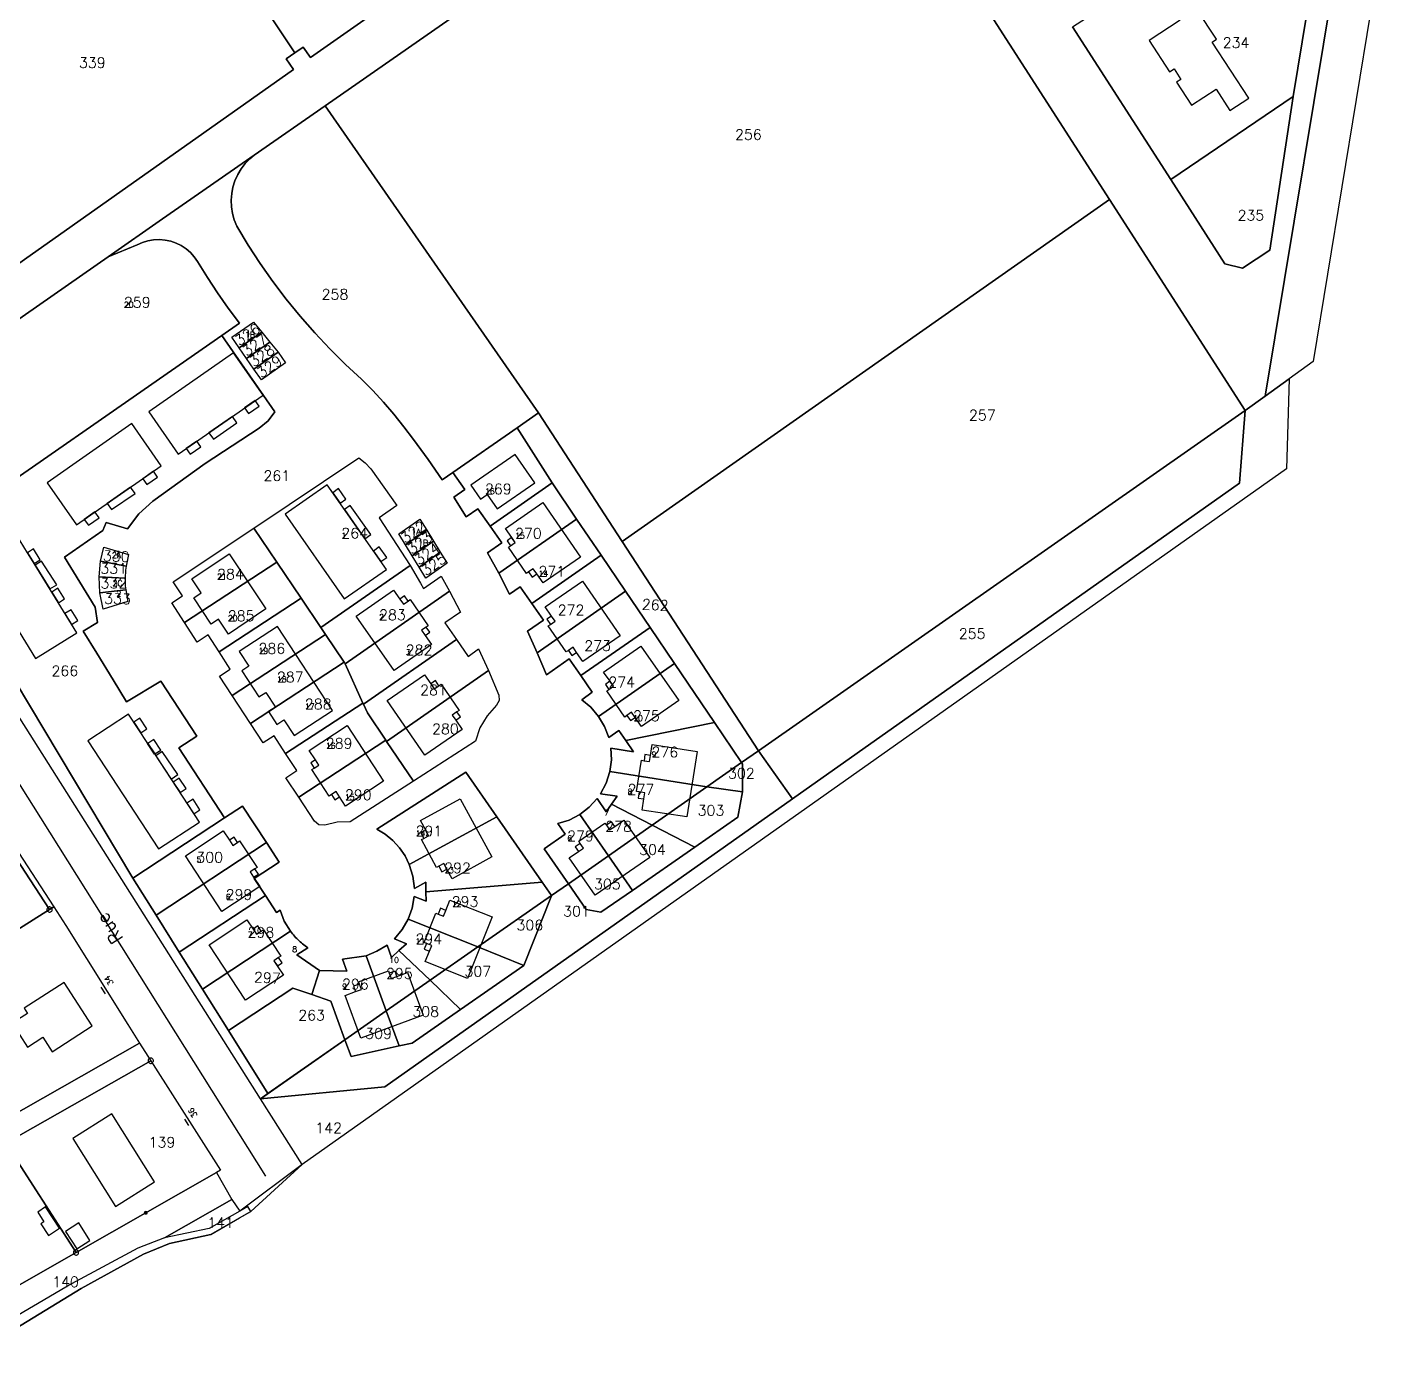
# Model space of a CAD drawing. Header units: metres. Extents: x 394605 to 1395358, y 4171135 to 6406139.
# Drawn here: x 1394921 to 1395182.5, y 4172442.1 to 4172697 of the extents above; entities that cross this region are included whole.
import ezdxf

# ---------------------------------------------------------------- set-up
doc = ezdxf.new("R2010")
doc.units = ezdxf.units.M
doc.header["$LTSCALE"] = 2
doc.layers.add('T-SECTION AH', color=3, linetype='Continuous')
doc.styles.get("Standard").update_dxf_attribs({"font": 'txt.shx'})

# ---------------------------------------------------------------- blocks, each defined once
blk = doc.blocks.new('CLOTMI')
at = {"const_width": 0.38}
blk.add_lwpolyline([(-0.19, 0, 1), (0.19, 0, 1)], format="xyb", close=True, dxfattribs=at)
blk = doc.blocks.new('MURNOMI')
blk.add_line((-0.75, 0.5), (0.75, 0.5))
blk = doc.blocks.new('BORLIPRO')
blk.add_lwpolyline([(-0.07, 0.5), (-0.19, 0.47), (-0.31, 0.4), (-0.4, 0.31), (-0.47, 0.19), (-0.5, 0.07), (-0.5, -0.07), (-0.47, -0.19), (-0.4, -0.31), (-0.31, -0.4), (-0.19, -0.47), (-0.07, -0.5), (0.07, -0.5), (0.19, -0.47), (0.31, -0.4), (0.4, -0.31), (0.47, -0.19), (0.5, -0.07), (0.5, 0.07), (0.47, 0.19), (0.4, 0.31), (0.31, 0.4), (0.19, 0.47), (0.07, 0.5)], close=True)

msp = doc.modelspace()

# ---------------------------------------------------------------- linework, layer by layer
at = {"layer": 'T-SECTION AH', "color": 45, "flags": 128}
for points in [[(1394966.91, 4172475.69), (1394923.6, 4172544.72), (1394824.09, 4172702.85), (1394723.16, 4172860.13)], [(1395174.37, 4172716.21), (1395159.39, 4172625.89), (1395155.57, 4172623.12), (1395129.4, 4172663.8), (1395074.67, 4172748.88), (1394978.33, 4172681.82), (1394964.68, 4172672.32), (1394947.03, 4172660.03), (1394936.58, 4172652.76), (1394895.75, 4172624.33), (1394888.15, 4172619.04), (1394863.12, 4172657.89), (1394864.81, 4172658.97), (1394873.34, 4172645.69), (1394882.41, 4172631.56), (1394889.2, 4172630.24), (1394912.29, 4172646.51), (1394972.26, 4172688.79), (1394970.82, 4172690.83), (1394972.51, 4172692.01), (1394974.09, 4172693.13), (1394975.53, 4172691.09), (1395021.73, 4172723.52)], [(1395182.46, 4172716.74), (1395168.66, 4172632.56), (1395164.06, 4172629.26), (1395163.5, 4172611.89), (1394973.92, 4172477.99), (1394961.93, 4172468.99), (1394956.04, 4172465.65), (1394947.39, 4172463.83), (1394942.28, 4172461.86), (1394929.48, 4172454.99), (1394908.54, 4172442.72)], [(1395182.46, 4172716.74), (1395168.66, 4172632.56), (1395164.06, 4172629.26), (1395163.5, 4172611.89), (1394973.92, 4172477.99), (1394973.92, 4172477.99), (1394964.01, 4172468.92), (1394956.31, 4172464.49), (1394948.36, 4172462.75), (1394943.4, 4172460.71), (1394931.37, 4172454.09), (1394911.64, 4172442.08)], [(1395182.46, 4172716.74), (1395168.66, 4172632.56), (1395164.06, 4172629.26), (1395163.5, 4172611.89), (1394973.92, 4172477.99), (1394973.92, 4172477.99), (1394964.01, 4172468.92), (1394956.31, 4172464.49), (1394948.36, 4172462.75), (1394943.4, 4172460.71), (1394931.37, 4172454.09), (1394911.64, 4172442.08)], [(1394954.95, 4172718.37), (1394972.51, 4172692.01), (1394970.82, 4172690.83), (1394972.26, 4172688.79), (1394912.29, 4172646.51)], [(1395122.29, 4172697.05), (1395141.22, 4172667.61), (1395151.65, 4172651.39), (1395155.04, 4172650.53), (1395160.28, 4172653.99), (1395164.82, 4172683.61), (1395170.09, 4172715.65)], [(1394901.72, 4172598.17), (1394958.43, 4172637.61), (1394968.66, 4172622.9), (1394967.36, 4172621.13), (1394965.67, 4172619.75), (1394955.26, 4172612.94), (1394945.16, 4172605.69), (1394942.46, 4172603.27), (1394940.28, 4172600.37), (1394936.19, 4172601.61), (1394935.53, 4172600.01), (1394928.17, 4172594.89), (1394934.08, 4172585.3), (1394934.5, 4172582.32), (1394931.78, 4172580.66), (1394934.38, 4172576.4), (1394937.5, 4172571.29), (1394940.1, 4172567.04), (1394946.69, 4172571.06), (1394953.64, 4172560.44), (1394950.18, 4172558.17), (1394958.98, 4172544.71), (1394941.33, 4172533.08), (1394941.33, 4172533.08), (1394912.87, 4172580.58)], [(1394911.64, 4172442.08), (1394931.37, 4172454.09), (1394943.4, 4172460.71), (1394948.36, 4172462.75), (1394956.31, 4172464.49), (1394961.88, 4172467.7), (1394964.01, 4172468.92), (1394963.44, 4172469.85), (1394961.93, 4172468.99), (1394956.04, 4172465.65), (1394947.39, 4172463.83), (1394942.28, 4172461.86), (1394929.48, 4172454.99), (1394908.54, 4172442.72)]]:
    msp.add_lwpolyline(points, dxfattribs=at)
for points in [[(1395164.06, 4172629.26), (1395159.39, 4172625.89), (1395174.37, 4172716.21), (1395167.54, 4172745.22), (1395143.75, 4172795.82), (1395175.56, 4172745.58), (1395182.46, 4172716.74), (1395168.66, 4172632.56), (1395164.06, 4172629.26)], [(1394972.51, 4172692.01), (1394954.95, 4172718.37), (1394997.23, 4172748.26), (1395002.64, 4172752.07), (1395021.73, 4172723.52), (1394975.53, 4172691.09), (1394974.09, 4172693.13), (1394972.51, 4172692.01)], [(1395019.45, 4172622.68), (1394978.33, 4172681.82), (1395074.67, 4172748.88), (1395129.4, 4172663.8), (1395035.59, 4172597.92), (1395019.45, 4172622.68)], [(1395141.22, 4172667.61), (1395122.29, 4172697.05), (1395167.8, 4172726.32), (1395170.09, 4172715.65), (1395164.82, 4172683.61), (1395141.22, 4172667.61)], [(1395137.06, 4172694.42), (1395141.01, 4172688.37), (1395141.86, 4172688.93), (1395143.18, 4172686.9), (1395142.33, 4172686.34), (1395145.21, 4172681.93), (1395149.94, 4172685.02), (1395152.63, 4172680.89), (1395156.27, 4172683.27), (1395149.21, 4172694.09), (1395150.01, 4172694.62), (1395146.26, 4172700.35), (1395151.69, 4172703.9), (1395148.7, 4172708.49), (1395140.09, 4172702.88), (1395143.06, 4172698.33), (1395137.06, 4172694.42)], [(1395151.65, 4172651.39), (1395141.22, 4172667.61), (1395164.82, 4172683.61), (1395160.28, 4172653.99), (1395155.04, 4172650.53), (1395151.65, 4172651.39)], [(1395002.95, 4172611.2), (1395000.9, 4172609.78), (1394998.17, 4172613.71), (1394995.35, 4172617.58), (1394993.52, 4172620.03), (1394991.6, 4172622.42), (1394989.6, 4172624.73), (1394987.52, 4172626.98), (1394985.37, 4172629.15), (1394982.25, 4172632.03), (1394979.24, 4172635.03), (1394976.34, 4172638.12), (1394973.55, 4172641.31), (1394970.87, 4172644.6), (1394968.3, 4172647.99), (1394965.86, 4172651.45), (1394963.54, 4172655.01), (1394961.34, 4172658.64), (1394960.86, 4172659.83), (1394960.51, 4172661.07), (1394960.32, 4172662.34), (1394960.27, 4172663.62), (1394960.36, 4172664.9), (1394960.6, 4172666.17), (1394960.99, 4172667.39), (1394961.52, 4172668.57), (1394962.17, 4172669.67), (1394962.95, 4172670.7), (1394963.84, 4172671.62), (1394964.68, 4172672.32), (1394978.33, 4172681.82), (1395019.45, 4172622.68), (1395015.35, 4172619.83), (1395002.95, 4172611.2)], [(1394977.27, 4172515.32), (1394972.93, 4172518.34), (1394975.02, 4172519.71), (1394974.76, 4172519.89), (1394974.51, 4172520.07), (1394974.26, 4172520.25), (1394974.02, 4172520.44), (1394973.78, 4172520.64), (1394973.55, 4172520.84), (1394973.32, 4172521.05), (1394973.1, 4172521.26), (1394972.88, 4172521.48), (1394972.66, 4172521.7), (1394972.46, 4172521.93), (1394972.25, 4172522.16), (1394972.05, 4172522.4), (1394971.86, 4172522.64), (1394971.68, 4172522.89), (1394970.49, 4172524.83), (1394969.66, 4172526.94), (1394969.01, 4172526.51), (1394966.86, 4172529.78), (1394964.71, 4172533.05), (1394969.5, 4172536.19), (1394967.04, 4172539.96), (1394962.44, 4172546.99), (1394958.98, 4172544.71), (1394950.18, 4172558.17), (1394953.64, 4172560.44), (1394946.69, 4172571.06), (1394940.1, 4172567.04), (1394937.5, 4172571.29), (1394934.38, 4172576.4), (1394931.78, 4172580.66), (1394934.5, 4172582.32), (1394934.08, 4172585.3), (1394928.17, 4172594.89), (1394935.53, 4172600.01), (1394936.19, 4172601.61), (1394940.28, 4172600.37), (1394942.46, 4172603.27), (1394945.16, 4172605.69), (1394955.26, 4172612.94), (1394965.67, 4172619.75), (1394967.36, 4172621.13), (1394968.66, 4172622.9), (1394958.43, 4172637.61), (1394961.83, 4172639.97), (1394959.7, 4172642.85), (1394957.64, 4172645.79), (1394955.67, 4172648.78), (1394953.77, 4172651.83), (1394953.14, 4172652.74), (1394952.4, 4172653.56), (1394951.57, 4172654.28), (1394950.64, 4172654.89), (1394949.65, 4172655.38), (1394948.61, 4172655.74), (1394947.53, 4172655.97), (1394946.42, 4172656.05), (1394945.32, 4172656), (1394944.23, 4172655.81), (1394943.18, 4172655.48), (1394942.17, 4172655.02), (1394936.58, 4172652.76), (1394947.03, 4172660.03), (1394964.68, 4172672.32), (1394963.84, 4172671.62), (1394962.95, 4172670.7), (1394962.17, 4172669.67), (1394961.52, 4172668.57), (1394960.99, 4172667.39), (1394960.6, 4172666.17), (1394960.36, 4172664.9), (1394960.27, 4172663.62), (1394960.32, 4172662.34), (1394960.51, 4172661.07), (1394960.86, 4172659.83), (1394961.34, 4172658.64), (1394963.54, 4172655.01), (1394965.86, 4172651.45), (1394968.3, 4172647.99), (1394970.87, 4172644.6), (1394973.55, 4172641.31), (1394976.34, 4172638.12), (1394979.24, 4172635.03), (1394982.25, 4172632.03), (1394985.37, 4172629.15), (1394987.52, 4172626.98), (1394989.6, 4172624.73), (1394991.6, 4172622.42), (1394993.52, 4172620.03), (1394995.35, 4172617.58), (1394998.17, 4172613.71), (1395000.9, 4172609.78), (1395002.95, 4172611.2), (1395005.23, 4172607.93), (1395003.11, 4172606.45), (1395005.52, 4172602.66), (1395007.79, 4172604.24), (1395010.12, 4172600.89), (1395012.36, 4172597.68), (1395009.6, 4172595.76), (1395011.78, 4172591.8), (1395013.87, 4172587.79), (1395015.92, 4172589.22), (1395018.16, 4172586), (1395020.39, 4172582.79), (1395017.33, 4172580.66), (1395019.19, 4172576.49), (1395020.97, 4172572.26), (1395025.35, 4172575.3), (1395027.58, 4172572.09), (1395029.81, 4172568.88), (1395027.77, 4172567.45), (1395029.53, 4172565.99), (1395031.02, 4172564.25), (1395032.19, 4172562.29), (1395033, 4172560.15), (1395034.94, 4172561.5), (1395036.27, 4172559.59), (1395037.76, 4172557.45), (1395033.41, 4172558.12), (1395033.48, 4172555.86), (1395033.18, 4172553.61), (1395032.47, 4172551.4), (1395031.39, 4172549.35), (1395034.57, 4172548.86), (1395033.54, 4172547.36), (1395032.51, 4172545.87), (1395030.74, 4172548.42), (1395029.2, 4172546.75), (1395027.4, 4172545.36), (1395025.35, 4172544.29), (1395023.16, 4172543.59), (1395024.58, 4172541.54), (1395020.55, 4172538.74), (1395025.2, 4172532.03), (1395021.93, 4172529.75), (1395020.14, 4172532.32), (1395011.42, 4172544.9), (1395005.44, 4172553.52), (1394988.33, 4172542.51), (1394989.94, 4172541.54), (1394991.4, 4172540.35), (1394992.68, 4172538.96), (1394993.74, 4172537.4), (1394994.57, 4172535.71), (1394995.26, 4172533.46), (1394995.54, 4172531.12), (1394997.73, 4172532.32), (1394997.77, 4172530.48), (1394997.81, 4172528.64), (1394995.49, 4172529.56), (1394995.1, 4172527.33), (1394994.33, 4172525.19), (1394993.18, 4172523.19), (1394991.69, 4172521.41), (1394994.01, 4172520.48), (1394992.57, 4172519.15), (1394991.13, 4172517.83), (1394990.27, 4172520.17), (1394988.32, 4172519.02), (1394986.24, 4172518.11), (1394981.67, 4172517.53), (1394982.53, 4172515.19), (1394977.27, 4172515.32)], [(1395129.4, 4172663.8), (1395155.57, 4172623.12), (1395061.85, 4172557.64), (1395035.59, 4172597.92), (1395129.4, 4172663.8)], [(1394901.72, 4172598.17), (1394894.63, 4172609.37), (1394897.97, 4172621.09), (1394895.75, 4172624.33), (1394936.58, 4172652.76), (1394942.17, 4172655.02), (1394943.18, 4172655.48), (1394944.23, 4172655.81), (1394945.32, 4172656), (1394946.42, 4172656.05), (1394947.53, 4172655.97), (1394948.61, 4172655.74), (1394949.65, 4172655.38), (1394950.64, 4172654.89), (1394951.57, 4172654.28), (1394952.4, 4172653.56), (1394953.14, 4172652.74), (1394953.77, 4172651.83), (1394955.67, 4172648.78), (1394957.64, 4172645.79), (1394959.7, 4172642.85), (1394961.83, 4172639.97), (1394958.43, 4172637.61), (1394901.72, 4172598.17)], [(1394964.65, 4172631.12), (1394963.23, 4172633.17), (1394961.8, 4172635.21), (1394960.38, 4172637.26), (1394964.53, 4172640.15), (1394966.13, 4172638.22), (1394967.73, 4172636.29), (1394969.32, 4172634.36), (1394970.74, 4172632.31), (1394966.08, 4172629.07), (1394964.65, 4172631.12)], [(1394961.8, 4172635.21), (1394960.38, 4172637.26), (1394964.53, 4172640.15), (1394966.13, 4172638.22), (1394961.8, 4172635.21)], [(1394963.23, 4172633.17), (1394961.8, 4172635.21), (1394966.13, 4172638.22), (1394967.73, 4172636.29), (1394963.23, 4172633.17)], [(1394964.65, 4172631.12), (1394963.23, 4172633.17), (1394967.73, 4172636.29), (1394969.32, 4172634.36), (1394964.65, 4172631.12)], [(1394966.4, 4172626.12), (1394960.73, 4172634.26), (1394944.4, 4172622.9), (1394950.07, 4172614.76), (1394966.4, 4172626.12)], [(1394969.32, 4172634.36), (1394970.74, 4172632.31), (1394966.08, 4172629.07), (1394964.65, 4172631.12), (1394969.32, 4172634.36)], [(1394965.93, 4172490.63), (1394989.82, 4172492.9), (1395068.38, 4172548.39), (1395154.44, 4172609.17), (1395155.57, 4172623.12), (1395159.39, 4172625.89), (1395164.06, 4172629.26), (1395163.5, 4172611.89), (1394973.92, 4172477.99), (1394965.93, 4172490.63)], [(1394965.67, 4172623.96), (1394964.9, 4172625.07), (1394962.85, 4172623.65), (1394963.62, 4172622.54), (1394965.67, 4172623.96)], [(1394885.69, 4172617.33), (1394888.15, 4172619.04), (1394895.75, 4172624.33), (1394897.97, 4172621.09), (1394894.63, 4172609.37), (1394901.72, 4172598.17), (1394912.87, 4172580.58), (1394941.33, 4172533.08), (1394945.8, 4172525.96), (1394950.26, 4172518.84), (1394954.73, 4172511.72), (1394959.72, 4172503.75), (1394967.32, 4172491.6), (1394965.93, 4172490.63), (1394885.69, 4172617.33)], [(1395045.64, 4172574.43), (1395040.93, 4172581.39), (1395036.22, 4172588.34), (1395031.5, 4172595.3), (1395026.79, 4172602.25), (1395022.08, 4172609.21), (1395015.35, 4172619.83), (1395019.45, 4172622.68), (1395035.59, 4172597.92), (1395061.85, 4172557.64), (1395058.57, 4172555.35), (1395053.33, 4172563.09), (1395045.64, 4172574.43)], [(1395061.85, 4172557.64), (1395155.57, 4172623.12), (1395154.44, 4172609.17), (1395068.38, 4172548.39), (1395061.85, 4172557.64)], [(1394946.8, 4172612.51), (1394941.15, 4172620.62), (1394924.82, 4172609.25), (1394930.47, 4172601.14), (1394946.8, 4172612.51)], [(1394961.35, 4172620.75), (1394960.48, 4172622), (1394955.98, 4172618.87), (1394956.85, 4172617.62), (1394961.35, 4172620.75)], [(1395010.12, 4172600.89), (1395007.79, 4172604.24), (1395005.52, 4172602.66), (1395003.11, 4172606.45), (1395005.23, 4172607.93), (1395002.95, 4172611.2), (1395015.35, 4172619.83), (1395022.08, 4172609.21), (1395010.12, 4172600.89)], [(1394954.4, 4172616.13), (1394953.63, 4172617.23), (1394951.6, 4172615.82), (1394952.37, 4172614.71), (1394954.4, 4172616.13)], [(1395014.97, 4172614.66), (1395006.41, 4172608.75), (1395008.27, 4172606.07), (1395009.59, 4172606.99), (1395011.5, 4172604.23), (1395018.73, 4172609.21), (1395014.97, 4172614.66)], [(1394977.17, 4172543.35), (1394976.3, 4172544.04), (1394973.26, 4172548.68), (1394970.8, 4172552.44), (1394972.89, 4172553.81), (1394970.74, 4172557.08), (1394968.51, 4172560.5), (1394966.42, 4172559.13), (1394963.96, 4172562.89), (1394960.46, 4172568.25), (1394958, 4172572.01), (1394960.09, 4172573.37), (1394957.94, 4172576.65), (1394955.8, 4172579.92), (1394953.72, 4172578.56), (1394951.26, 4172582.31), (1394948.8, 4172586.08), (1394950.89, 4172587.44), (1394949.1, 4172590.16), (1394964.6, 4172600.51), (1394984.84, 4172614.03), (1394986.08, 4172613.07), (1394987.13, 4172611.91), (1394992.18, 4172604.86), (1394988.78, 4172602.5), (1394994.7, 4172593.27), (1394996.69, 4172589.89), (1394997.29, 4172588.84), (1395000.7, 4172591.22), (1395002.31, 4172588.33), (1395004.43, 4172584.33), (1395001.41, 4172582.23), (1395003.64, 4172579.02), (1395005.87, 4172575.8), (1395007.92, 4172577.23), (1395009.8, 4172573.07), (1395011.8, 4172568.34), (1395011.88, 4172567.29), (1395011.35, 4172566.38), (1395009.53, 4172564.37), (1395008.16, 4172562.02), (1395007.29, 4172559.45), (1394995.36, 4172551.78), (1394983.15, 4172543.93), (1394980.69, 4172543.86), (1394978.29, 4172543.33), (1394977.17, 4172543.35)], [(1394977.54, 4172581.34), (1394973.74, 4172586.98), (1394969.04, 4172593.94), (1394964.6, 4172600.51), (1394984.84, 4172614.03), (1394986.08, 4172613.07), (1394987.13, 4172611.91), (1394992.18, 4172604.86), (1394988.78, 4172602.5), (1394994.7, 4172593.27), (1394977.54, 4172581.34)], [(1394945.27, 4172611.45), (1394943.22, 4172610.02), (1394944, 4172608.91), (1394946.05, 4172610.33), (1394945.27, 4172611.45)], [(1395011.78, 4172591.8), (1395009.6, 4172595.76), (1395012.36, 4172597.68), (1395010.12, 4172600.89), (1395022.08, 4172609.21), (1395026.79, 4172602.25), (1395011.78, 4172591.8)], [(1394941.76, 4172607.14), (1394940.88, 4172608.39), (1394936.39, 4172605.27), (1394937.2, 4172604.11), (1394941.76, 4172607.14)], [(1394978.74, 4172608.84), (1394970.64, 4172603.18), (1394982.05, 4172586.87), (1394990.15, 4172592.54), (1394978.74, 4172608.84)], [(1394979.81, 4172607.32), (1394981.24, 4172605.28), (1394982.35, 4172606.05), (1394980.92, 4172608.1), (1394979.81, 4172607.32)], [(1394983.2, 4172604.84), (1394982.09, 4172604.06), (1394986.01, 4172598.45), (1394987.17, 4172599.26), (1394983.2, 4172604.84)], [(1395027.53, 4172594.91), (1395020.33, 4172589.94), (1395019.11, 4172591.7), (1395018.43, 4172592.68), (1395017.54, 4172592.06), (1395017.13, 4172591.78), (1395013.67, 4172596.82), (1395014.07, 4172597.09), (1395014.96, 4172597.7), (1395014.29, 4172598.69), (1395013.07, 4172600.45), (1395020.26, 4172605.42), (1395027.53, 4172594.91)], [(1394922.3, 4172593.7), (1394922.28, 4172593.69), (1394921.01, 4172595.76), (1394921.02, 4172595.77), (1394917.49, 4172601.5), (1394909.51, 4172596.59), (1394922.56, 4172575.41), (1394930.54, 4172580.33), (1394922.3, 4172593.7)], [(1394934.8, 4172602.49), (1394934.02, 4172603.61), (1394931.97, 4172602.19), (1394932.75, 4172601.07), (1394934.8, 4172602.49)], [(1394996.45, 4172593), (1394995.14, 4172595.13), (1394993.84, 4172597.26), (1394992.53, 4172599.39), (1394996.62, 4172602.24), (1394997.93, 4172600.11), (1394999.24, 4172597.98), (1395000.54, 4172595.85), (1395001.85, 4172593.72), (1394997.76, 4172590.87), (1394996.45, 4172593)], [(1394993.84, 4172597.26), (1394992.53, 4172599.39), (1394996.62, 4172602.24), (1394997.93, 4172600.11), (1394993.84, 4172597.26)], [(1395018.16, 4172586), (1395015.92, 4172589.22), (1395013.87, 4172587.79), (1395011.78, 4172591.8), (1395026.79, 4172602.25), (1395031.5, 4172595.3), (1395018.16, 4172586)], [(1394969.04, 4172593.94), (1394951.26, 4172582.31), (1394948.8, 4172586.08), (1394950.89, 4172587.44), (1394949.1, 4172590.16), (1394964.6, 4172600.51), (1394969.04, 4172593.94)], [(1394995.14, 4172595.13), (1394993.84, 4172597.26), (1394997.93, 4172600.11), (1394999.24, 4172597.98), (1394995.14, 4172595.13)], [(1395014.07, 4172597.09), (1395014.96, 4172597.7), (1395014.28, 4172598.69), (1395013.39, 4172598.07), (1395014.07, 4172597.09)], [(1394922.21, 4172596.5), (1394921.02, 4172595.77), (1394922.3, 4172593.7), (1394923.47, 4172594.42), (1394922.21, 4172596.5)], [(1394934.96, 4172588.04), (1394934.81, 4172591.15), (1394935.09, 4172594.15), (1394935.72, 4172596.85), (1394940.5, 4172595.42), (1394940.04, 4172593.17), (1394939.89, 4172592.43), (1394939.86, 4172590.89), (1394939.84, 4172589.37), (1394939.97, 4172588.61), (1394940.35, 4172586.35), (1394935.57, 4172584.92), (1394934.96, 4172588.04)], [(1394935.09, 4172594.15), (1394935.72, 4172596.85), (1394940.5, 4172595.42), (1394940.04, 4172593.17), (1394935.09, 4172594.15)], [(1394988.79, 4172596.87), (1394987.67, 4172596.09), (1394989.1, 4172594.04), (1394990.22, 4172594.82), (1394988.79, 4172596.87)], [(1394996.45, 4172593), (1394995.14, 4172595.13), (1394999.24, 4172597.98), (1395000.54, 4172595.85), (1394996.45, 4172593)], [(1394923.73, 4172594.11), (1394922.51, 4172593.36), (1394925.33, 4172588.78), (1394926.65, 4172589.59), (1394923.73, 4172594.11)], [(1394934.81, 4172591.15), (1394935.09, 4172594.15), (1394940.04, 4172593.17), (1394939.89, 4172592.43), (1394939.86, 4172590.89), (1394934.81, 4172591.15)], [(1394955.8, 4172579.92), (1394953.72, 4172578.56), (1394951.26, 4172582.31), (1394969.04, 4172593.94), (1394973.74, 4172586.98), (1394957.94, 4172576.65), (1394955.8, 4172579.92)], [(1394956.42, 4172582.02), (1394953.09, 4172587.09), (1394954.47, 4172588.01), (1394952.65, 4172590.75), (1394959.87, 4172595.57), (1394966.96, 4172584.93), (1394959.74, 4172580.11), (1394957.84, 4172582.97), (1394956.42, 4172582.02)], [(1395000.54, 4172595.85), (1395001.85, 4172593.72), (1394997.76, 4172590.87), (1394996.45, 4172593), (1395000.54, 4172595.85)], [(1395019.19, 4172576.49), (1395017.33, 4172580.66), (1395020.39, 4172582.79), (1395018.16, 4172586), (1395031.5, 4172595.3), (1395036.22, 4172588.34), (1395019.19, 4172576.49)], [(1394934.96, 4172588.04), (1394934.81, 4172591.15), (1394939.86, 4172590.89), (1394939.84, 4172589.37), (1394939.97, 4172588.61), (1394934.96, 4172588.04)], [(1394982.21, 4172574.35), (1394982.13, 4172574.54), (1394982.02, 4172574.7), (1394978.44, 4172580.01), (1394977.54, 4172581.34), (1394994.7, 4172593.27), (1394996.69, 4172589.89), (1394997.29, 4172588.84), (1395000.7, 4172591.22), (1395002.31, 4172588.33), (1394982.21, 4172574.35)], [(1395018.22, 4172591.08), (1395019.11, 4172591.7), (1395018.43, 4172592.68), (1395017.54, 4172592.06), (1395018.22, 4172591.08)], [(1394926.89, 4172588.93), (1394925.69, 4172588.19), (1394926.97, 4172586.12), (1394928.16, 4172586.85), (1394926.89, 4172588.93)], [(1394939.97, 4172588.61), (1394940.35, 4172586.35), (1394935.57, 4172584.92), (1394934.96, 4172588.04), (1394939.97, 4172588.61)], [(1394985.74, 4172566.57), (1394985.63, 4172566.82), (1394982.21, 4172574.35), (1395002.31, 4172588.33), (1395004.43, 4172584.33), (1395001.41, 4172582.23), (1395003.64, 4172579.02), (1394985.74, 4172566.57)], [(1394984.35, 4172583.56), (1394991.53, 4172588.56), (1394992.75, 4172586.81), (1394993.44, 4172585.83), (1394994.33, 4172586.45), (1394994.74, 4172586.73), (1394998.21, 4172581.71), (1394997.81, 4172581.43), (1394996.92, 4172580.82), (1394997.6, 4172579.83), (1394998.83, 4172578.08), (1394991.65, 4172573.08), (1394984.35, 4172583.56)], [(1395027.58, 4172572.09), (1395025.35, 4172575.3), (1395020.97, 4172572.26), (1395019.19, 4172576.49), (1395036.22, 4172588.34), (1395040.93, 4172581.39), (1395027.58, 4172572.09)], [(1395035.19, 4172579.78), (1395028, 4172574.81), (1395026.78, 4172576.57), (1395026.1, 4172577.55), (1395025.2, 4172576.93), (1395024.79, 4172576.65), (1395021.34, 4172581.69), (1395021.74, 4172581.96), (1395022.63, 4172582.57), (1395021.96, 4172583.56), (1395020.73, 4172585.32), (1395027.93, 4172590.29), (1395035.19, 4172579.78)], [(1394958, 4172572.01), (1394960.09, 4172573.37), (1394957.94, 4172576.65), (1394973.74, 4172586.98), (1394977.54, 4172581.34), (1394978.44, 4172580.01), (1394960.46, 4172568.25), (1394958, 4172572.01)], [(1394993.65, 4172587.43), (1394992.75, 4172586.81), (1394993.44, 4172585.83), (1394994.33, 4172586.45), (1394993.65, 4172587.43)], [(1394929.45, 4172584.79), (1394928.24, 4172584.05), (1394929.53, 4172581.97), (1394930.71, 4172582.7), (1394929.45, 4172584.79)], [(1395021.74, 4172581.96), (1395022.63, 4172582.57), (1395021.95, 4172583.55), (1395021.06, 4172582.94), (1395021.74, 4172581.96)], [(1394969.15, 4172581.58), (1394961.78, 4172576.76), (1394963.63, 4172573.91), (1394962.3, 4172573.04), (1394965.6, 4172567.98), (1394966.94, 4172568.86), (1394968.78, 4172566.04), (1394967.44, 4172565.17), (1394969.06, 4172562.69), (1394970.4, 4172563.57), (1394972.37, 4172560.57), (1394979.74, 4172565.39), (1394969.15, 4172581.58)], [(1394997.81, 4172581.43), (1394996.92, 4172580.82), (1394997.61, 4172579.84), (1394998.49, 4172580.45), (1394997.81, 4172581.43)], [(1395031.02, 4172564.25), (1395029.53, 4172565.99), (1395027.77, 4172567.45), (1395029.81, 4172568.88), (1395027.58, 4172572.09), (1395040.93, 4172581.39), (1395045.64, 4172574.43), (1395031.02, 4172564.25)], [(1394960.46, 4172568.25), (1394978.44, 4172580.01), (1394982.02, 4172574.7), (1394963.96, 4172562.89), (1394960.46, 4172568.25)], [(1394990.19, 4172559.43), (1394990.04, 4172559.66), (1394986.5, 4172564.91), (1394985.74, 4172566.57), (1395003.64, 4172579.02), (1395005.87, 4172575.8), (1395007.92, 4172577.23), (1395009.8, 4172573.07), (1394990.19, 4172559.43)], [(1395046.47, 4172567.29), (1395039.29, 4172562.29), (1395038.07, 4172564.05), (1395037.38, 4172565.03), (1395036.49, 4172564.41), (1395036.08, 4172564.12), (1395032.61, 4172569.15), (1395033.01, 4172569.42), (1395033.9, 4172570.04), (1395033.22, 4172571.02), (1395031.99, 4172572.78), (1395039.17, 4172577.78), (1395046.47, 4172567.29)], [(1395025.88, 4172575.95), (1395026.78, 4172576.57), (1395026.1, 4172577.55), (1395025.2, 4172576.93), (1395025.88, 4172575.95)], [(1394968.51, 4172560.5), (1394966.42, 4172559.13), (1394963.96, 4172562.89), (1394982.02, 4172574.7), (1394982.13, 4172574.54), (1394982.21, 4172574.35), (1394985.63, 4172566.82), (1394970.74, 4172557.08), (1394968.51, 4172560.5)], [(1395009.8, 4172573.07), (1395011.8, 4172568.34), (1395011.88, 4172567.29), (1395011.35, 4172566.38), (1395009.53, 4172564.37), (1395008.16, 4172562.02), (1395007.29, 4172559.45), (1394995.36, 4172551.78), (1394990.19, 4172559.43), (1395009.8, 4172573.07)], [(1395034.94, 4172561.5), (1395033, 4172560.15), (1395032.19, 4172562.29), (1395031.02, 4172564.25), (1395045.64, 4172574.43), (1395053.33, 4172563.09), (1395036.27, 4172559.59), (1395034.94, 4172561.5)], [(1394990.28, 4172567.31), (1394997.48, 4172572.27), (1394998.7, 4172570.51), (1394999.38, 4172569.53), (1395000.27, 4172570.14), (1395000.68, 4172570.43), (1395004.14, 4172565.39), (1395003.73, 4172565.11), (1395002.84, 4172564.5), (1395003.51, 4172563.51), (1395004.74, 4172561.75), (1394997.54, 4172556.79), (1394990.28, 4172567.31)], [(1394999.6, 4172571.13), (1394998.7, 4172570.51), (1394999.38, 4172569.53), (1395000.27, 4172570.14), (1394999.6, 4172571.13)], [(1395033.01, 4172569.42), (1395033.9, 4172570.04), (1395033.21, 4172571.02), (1395032.33, 4172570.4), (1395033.01, 4172569.42)], [(1394945.52, 4172557.01), (1394945.51, 4172557), (1394944.17, 4172559.04), (1394944.19, 4172559.05), (1394940.5, 4172564.68), (1394932.66, 4172559.54), (1394946.29, 4172538.75), (1394954.13, 4172543.89), (1394945.52, 4172557.01)], [(1394970.8, 4172552.44), (1394972.89, 4172553.81), (1394970.74, 4172557.08), (1394985.63, 4172566.82), (1394985.74, 4172566.57), (1394986.5, 4172564.91), (1394990.04, 4172559.66), (1394973.26, 4172548.68), (1394970.8, 4172552.44)], [(1395003.73, 4172565.11), (1395002.84, 4172564.5), (1395003.52, 4172563.52), (1395004.41, 4172564.13), (1395003.73, 4172565.11)], [(1395037.17, 4172563.43), (1395038.07, 4172564.05), (1395037.38, 4172565.03), (1395036.49, 4172564.41), (1395037.17, 4172563.43)], [(1394942.65, 4172563.88), (1394941.51, 4172563.13), (1394942.85, 4172561.1), (1394943.99, 4172561.85), (1394942.65, 4172563.88)], [(1394989.62, 4172551.78), (1394982.3, 4172546.98), (1394981.12, 4172548.77), (1394980.47, 4172549.77), (1394979.56, 4172549.18), (1394979.14, 4172548.9), (1394975.81, 4172554.02), (1394976.22, 4172554.29), (1394977.13, 4172554.88), (1394976.48, 4172555.88), (1394975.3, 4172557.67), (1394982.62, 4172562.46), (1394989.62, 4172551.78)], [(1395033.18, 4172553.61), (1395033.48, 4172555.86), (1395033.41, 4172558.12), (1395037.76, 4172557.45), (1395036.27, 4172559.59), (1395053.33, 4172563.09), (1395058.57, 4172555.35), (1395051.87, 4172550.67), (1395033.18, 4172553.61)], [(1394945.35, 4172559.81), (1394944.19, 4172559.05), (1394945.52, 4172557.01), (1394946.68, 4172557.77), (1394945.35, 4172559.81)], [(1394977.17, 4172543.35), (1394976.3, 4172544.04), (1394973.26, 4172548.68), (1394990.04, 4172559.66), (1394990.19, 4172559.43), (1394995.36, 4172551.78), (1394983.15, 4172543.93), (1394980.69, 4172543.86), (1394978.29, 4172543.33), (1394977.17, 4172543.35)], [(1394946.94, 4172557.47), (1394945.74, 4172556.68), (1394948.69, 4172552.18), (1394949.99, 4172553.03), (1394946.94, 4172557.47)], [(1395021.93, 4172529.75), (1395025.2, 4172532.03), (1395028.66, 4172527.04), (1395031.44, 4172526.53), (1395037.53, 4172530.75), (1395049.53, 4172539.08), (1395057.87, 4172544.86), (1395058.74, 4172549.69), (1395058.77, 4172555.06), (1395058.57, 4172555.35), (1395061.85, 4172557.64), (1395068.38, 4172548.39), (1394989.82, 4172492.9), (1394965.93, 4172490.63), (1394982.14, 4172501.95), (1394983.37, 4172498.74), (1394992.63, 4172500.79), (1394995.11, 4172501.34), (1395004.45, 4172507.82), (1395016.62, 4172516.26), (1395021.97, 4172529.68), (1395021.93, 4172529.75)], [(1395048.04, 4172544.89), (1395039.39, 4172546.22), (1395039.72, 4172548.34), (1395039.9, 4172549.52), (1395038.83, 4172549.69), (1395038.33, 4172549.76), (1395039.29, 4172555.8), (1395039.77, 4172555.72), (1395040.84, 4172555.55), (1395041.03, 4172556.73), (1395041.35, 4172558.85), (1395049.99, 4172557.51), (1395048.04, 4172544.89)], [(1395039.77, 4172555.72), (1395040.84, 4172555.55), (1395041.02, 4172556.73), (1395039.95, 4172556.9), (1395039.77, 4172555.72)], [(1394858.46, 4172524.92), (1394882.23, 4172539.94), (1394906.73, 4172555.43), (1394925.28, 4172527.06), (1394875.39, 4172495.53), (1394871.5, 4172502.29), (1394858.46, 4172524.92)], [(1394925.28, 4172527.06), (1394906.73, 4172555.43), (1394907.57, 4172555.98), (1394926.13, 4172527.6), (1394925.28, 4172527.06)], [(1394976.22, 4172554.29), (1394977.13, 4172554.88), (1394976.47, 4172555.88), (1394975.57, 4172555.28), (1394976.22, 4172554.29)], [(1395051.87, 4172550.67), (1395058.57, 4172555.35), (1395058.77, 4172555.06), (1395058.74, 4172549.69), (1395051.87, 4172550.67)], [(1394950.25, 4172552.38), (1394949.07, 4172551.6), (1394950.4, 4172549.57), (1394951.57, 4172550.34), (1394950.25, 4172552.38)], [(1394994.57, 4172535.71), (1394993.74, 4172537.4), (1394992.68, 4172538.96), (1394991.4, 4172540.35), (1394989.94, 4172541.54), (1394988.33, 4172542.51), (1395005.44, 4172553.52), (1395011.42, 4172544.9), (1394994.57, 4172535.71)], [(1395034.57, 4172548.86), (1395031.39, 4172549.35), (1395032.47, 4172551.4), (1395033.18, 4172553.61), (1395051.87, 4172550.67), (1395041.32, 4172543.3), (1395033.54, 4172547.36), (1395034.57, 4172548.86)], [(1394980.21, 4172548.18), (1394981.12, 4172548.77), (1394980.47, 4172549.77), (1394979.56, 4172549.18), (1394980.21, 4172548.18)], [(1395038.64, 4172548.51), (1395039.72, 4172548.34), (1395039.9, 4172549.52), (1395038.83, 4172549.69), (1395038.64, 4172548.51)], [(1395041.32, 4172543.3), (1395051.87, 4172550.67), (1395058.74, 4172549.69), (1395057.87, 4172544.86), (1395049.53, 4172539.08), (1395041.32, 4172543.3)], [(1394945.8, 4172525.96), (1394941.33, 4172533.08), (1394958.98, 4172544.71), (1394962.44, 4172546.99), (1394967.04, 4172539.96), (1394945.8, 4172525.96)], [(1394952.92, 4172548.31), (1394951.74, 4172547.54), (1394953.08, 4172545.49), (1394954.24, 4172546.26), (1394952.92, 4172548.31)], [(1395010.49, 4172537.18), (1395002.81, 4172532.98), (1395001.79, 4172534.86), (1395001.21, 4172535.91), (1395000.26, 4172535.39), (1394999.82, 4172535.15), (1394996.91, 4172540.52), (1394997.34, 4172540.75), (1394998.29, 4172541.27), (1394997.72, 4172542.32), (1394996.69, 4172544.2), (1395004.36, 4172548.39), (1395010.49, 4172537.18)], [(1395029.2, 4172546.75), (1395030.74, 4172548.42), (1395032.51, 4172545.87), (1395033.54, 4172547.36), (1395041.32, 4172543.3), (1395032.9, 4172537.42), (1395027.4, 4172545.36), (1395029.2, 4172546.75)], [(1394997.73, 4172532.32), (1394995.54, 4172531.12), (1394995.26, 4172533.46), (1394994.57, 4172535.71), (1395011.42, 4172544.9), (1395020.14, 4172532.32), (1394997.77, 4172530.48), (1394997.73, 4172532.32)], [(1395020.55, 4172538.74), (1395024.58, 4172541.54), (1395023.16, 4172543.59), (1395025.35, 4172544.29), (1395027.4, 4172545.36), (1395032.9, 4172537.42), (1395025.2, 4172532.03), (1395020.55, 4172538.74)], [(1395030.36, 4172529.81), (1395025.37, 4172537), (1395027.14, 4172538.22), (1395028.12, 4172538.9), (1395027.5, 4172539.8), (1395027.21, 4172540.21), (1395032.25, 4172543.67), (1395032.52, 4172543.27), (1395033.13, 4172542.38), (1395034.12, 4172543.05), (1395035.88, 4172544.28), (1395040.86, 4172537.08), (1395030.36, 4172529.81)], [(1395032.52, 4172543.27), (1395033.13, 4172542.38), (1395034.12, 4172543.06), (1395033.5, 4172543.95), (1395032.52, 4172543.27)], [(1394951.43, 4172537.37), (1394958.73, 4172542.18), (1394959.91, 4172540.39), (1394960.57, 4172539.39), (1394961.48, 4172539.99), (1394961.89, 4172540.27), (1394965.24, 4172535.15), (1394964.83, 4172534.89), (1394963.93, 4172534.3), (1394964.58, 4172533.3), (1394965.76, 4172531.51), (1394958.46, 4172526.7), (1394951.43, 4172537.37)], [(1394997.34, 4172540.75), (1394998.29, 4172541.27), (1394997.71, 4172542.32), (1394996.77, 4172541.8), (1394997.34, 4172540.75)], [(1395032.9, 4172537.42), (1395041.32, 4172543.3), (1395049.53, 4172539.08), (1395037.53, 4172530.75), (1395032.9, 4172537.42)], [(1394950.26, 4172518.84), (1394945.8, 4172525.96), (1394967.04, 4172539.96), (1394969.5, 4172536.19), (1394964.71, 4172533.05), (1394966.86, 4172529.78), (1394950.26, 4172518.84)], [(1394960.82, 4172540.99), (1394959.91, 4172540.39), (1394960.57, 4172539.39), (1394961.48, 4172539.99), (1394960.82, 4172540.99)], [(1395026.51, 4172539.12), (1395027.14, 4172538.22), (1395028.12, 4172538.9), (1395027.5, 4172539.8), (1395026.51, 4172539.12)], [(1395000.83, 4172534.34), (1395001.79, 4172534.86), (1395001.21, 4172535.91), (1395000.26, 4172535.39), (1395000.83, 4172534.34)], [(1395025.2, 4172532.03), (1395032.9, 4172537.42), (1395037.53, 4172530.75), (1395031.44, 4172526.53), (1395028.66, 4172527.04), (1395025.2, 4172532.03)], [(1394964.83, 4172534.89), (1394963.93, 4172534.3), (1394964.58, 4172533.3), (1394965.49, 4172533.89), (1394964.83, 4172534.89)], [(1394994.33, 4172525.19), (1394995.1, 4172527.33), (1394995.49, 4172529.56), (1394997.81, 4172528.64), (1394997.77, 4172530.48), (1395020.14, 4172532.32), (1395021.93, 4172529.75), (1395007.75, 4172519.85), (1394994.33, 4172525.19)], [(1394954.73, 4172511.72), (1394950.26, 4172518.84), (1394966.86, 4172529.78), (1394969.01, 4172526.51), (1394969.66, 4172526.94), (1394970.49, 4172524.83), (1394971.68, 4172522.89), (1394954.73, 4172511.72)], [(1395005.78, 4172513.78), (1394997.65, 4172517.02), (1394998.44, 4172519.01), (1394998.88, 4172520.11), (1394997.87, 4172520.52), (1394997.41, 4172520.7), (1394999.69, 4172526.37), (1395000.14, 4172526.19), (1395001.14, 4172525.79), (1395001.59, 4172526.89), (1395002.37, 4172528.89), (1395010.5, 4172525.65), (1395005.78, 4172513.78)], [(1395007.75, 4172519.85), (1395021.93, 4172529.75), (1395021.97, 4172529.68), (1395016.62, 4172516.26), (1395007.75, 4172519.85)], [(1394890.38, 4172471.65), (1394875.39, 4172495.53), (1394925.28, 4172527.06), (1394926.13, 4172527.6), (1394928.38, 4172523.95), (1394940.35, 4172504.89), (1394942.63, 4172501.31), (1394890.38, 4172471.65)], [(1395000.14, 4172526.19), (1395001.14, 4172525.79), (1395001.58, 4172526.89), (1395000.58, 4172527.29), (1395000.14, 4172526.19)], [(1394971.68, 4172522.89), (1394971.86, 4172522.64), (1394972.05, 4172522.4), (1394972.25, 4172522.16), (1394972.46, 4172521.93), (1394972.66, 4172521.7), (1394972.88, 4172521.48), (1394973.1, 4172521.26), (1394973.32, 4172521.05), (1394973.55, 4172520.84), (1394973.78, 4172520.64), (1394974.02, 4172520.44), (1394974.26, 4172520.25), (1394974.51, 4172520.07), (1394974.76, 4172519.89), (1394975.02, 4172519.71), (1394972.93, 4172518.34), (1394977.27, 4172515.32), (1394975.76, 4172510.68), (1394972.1, 4172511.91), (1394959.72, 4172503.75), (1394954.73, 4172511.72), (1394971.68, 4172522.89)], [(1394955.99, 4172520.27), (1394963.3, 4172525.09), (1394964.48, 4172523.3), (1394965.14, 4172522.3), (1394966.05, 4172522.9), (1394966.46, 4172523.17), (1394969.81, 4172518.06), (1394969.4, 4172517.8), (1394968.49, 4172517.2), (1394969.14, 4172516.2), (1394970.33, 4172514.42), (1394963.02, 4172509.6), (1394955.99, 4172520.27)], [(1394965.39, 4172523.9), (1394964.48, 4172523.3), (1394965.14, 4172522.3), (1394966.05, 4172522.9), (1394965.39, 4172523.9)], [(1394994.01, 4172520.48), (1394991.69, 4172521.41), (1394993.18, 4172523.19), (1394994.33, 4172525.19), (1395007.75, 4172519.85), (1394998.58, 4172513.44), (1394992.57, 4172519.15), (1394994.01, 4172520.48)], [(1394988.32, 4172519.02), (1394990.27, 4172520.17), (1394991.13, 4172517.83), (1394992.57, 4172519.15), (1394998.58, 4172513.44), (1394990.11, 4172507.52), (1394986.24, 4172518.11), (1394988.32, 4172519.02)], [(1394997.43, 4172519.41), (1394998.44, 4172519.01), (1394998.88, 4172520.11), (1394997.87, 4172520.52), (1394997.43, 4172519.41)], [(1394969.4, 4172517.8), (1394968.49, 4172517.2), (1394969.15, 4172516.21), (1394970.05, 4172516.8), (1394969.4, 4172517.8)], [(1394979.42, 4172509.44), (1394975.76, 4172510.68), (1394977.27, 4172515.32), (1394982.53, 4172515.19), (1394981.67, 4172517.53), (1394986.24, 4172518.11), (1394990.11, 4172507.52), (1394982.14, 4172501.95), (1394979.42, 4172509.44)], [(1394998.58, 4172513.44), (1395007.75, 4172519.85), (1395016.62, 4172516.26), (1395004.45, 4172507.82), (1394998.58, 4172513.44)], [(1394985.22, 4172502.3), (1394982.2, 4172510.52), (1394984.21, 4172511.25), (1394985.33, 4172511.67), (1394984.96, 4172512.69), (1394984.79, 4172513.16), (1394990.53, 4172515.25), (1394990.69, 4172514.79), (1394991.06, 4172513.77), (1394992.19, 4172514.18), (1394994.2, 4172514.92), (1394997.21, 4172506.71), (1394985.22, 4172502.3)], [(1394990.69, 4172514.79), (1394991.06, 4172513.77), (1394992.18, 4172514.18), (1394991.81, 4172515.2), (1394990.69, 4172514.79)], [(1394928.09, 4172513.02), (1394920.37, 4172508.04), (1394921.01, 4172507.05), (1394918.05, 4172505.15), (1394921.02, 4172500.54), (1394923.98, 4172502.45), (1394925.76, 4172499.67), (1394933.49, 4172504.65), (1394928.09, 4172513.02)], [(1394983.84, 4172512.28), (1394984.21, 4172511.25), (1394985.33, 4172511.67), (1394984.96, 4172512.69), (1394983.84, 4172512.28)], [(1394990.11, 4172507.52), (1394998.58, 4172513.44), (1395004.45, 4172507.82), (1394995.11, 4172501.34), (1394992.63, 4172500.79), (1394990.11, 4172507.52)], [(1394975.76, 4172510.68), (1394979.42, 4172509.44), (1394982.14, 4172501.95), (1394967.32, 4172491.6), (1394959.72, 4172503.75), (1394972.1, 4172511.91), (1394975.76, 4172510.68)], [(1394982.14, 4172501.95), (1394990.11, 4172507.52), (1394992.63, 4172500.79), (1394983.37, 4172498.74), (1394982.14, 4172501.95)], [(1394891.03, 4172470.63), (1394890.38, 4172471.65), (1394942.63, 4172501.31), (1394944.77, 4172497.94), (1394916.85, 4172482.1), (1394930.37, 4172461.02), (1394905.83, 4172447.03), (1394891.03, 4172470.63)], [(1394958.18, 4172476.85), (1394957.44, 4172476.43), (1394930.37, 4172461.02), (1394916.85, 4172482.1), (1394944.77, 4172497.94), (1394958.18, 4172476.85)], [(1394937.97, 4172469.89), (1394945.48, 4172474.64), (1394937.24, 4172487.7), (1394929.73, 4172482.94), (1394937.97, 4172469.89)], [(1394960.4, 4172471.21), (1394947.39, 4172463.83), (1394942.28, 4172461.86), (1394929.48, 4172454.99), (1394908.54, 4172442.72), (1394905.83, 4172447.03), (1394930.37, 4172461.02), (1394957.44, 4172476.43), (1394960.4, 4172471.21)], [(1394960.4, 4172471.21), (1394961.93, 4172468.99), (1394956.04, 4172465.65), (1394947.39, 4172463.83), (1394960.4, 4172471.21)], [(1394924.5, 4172469.78), (1394922.99, 4172468.79), (1394924.2, 4172466.94), (1394923.61, 4172466.56), (1394925.09, 4172464.29), (1394927.18, 4172465.68), (1394924.5, 4172469.78)], [(1394930.89, 4172466.7), (1394928.36, 4172465.08), (1394930.52, 4172461.71), (1394933.05, 4172463.33), (1394930.89, 4172466.7)]]:
    msp.add_lwpolyline(points, close=True, dxfattribs=at)

# ---------------------------------------------------------------- block references
at = {"layer": 'T-SECTION AH', "color": 45}
for name, p, rotation in [('BORLIPRO', (1394925.28, 4172527.06), 31.8), ('MURNOMI', (1394936.06, 4172511.72), 122.6), ('BORLIPRO', (1394944.77, 4172497.94), 31.8), ('MURNOMI', (1394952.14, 4172486.36), 123), ('CLOTMI', (1394943.81, 4172468.66), 30.2), ('BORLIPRO', (1394930.37, 4172461.02), 31.8)]:
    msp.add_blockref(name, p, dxfattribs=dict(at, rotation=rotation))

# ---------------------------------------------------------------- texts
for s, height, p in [('234', 2, (1395151.23, 4172692.97)), ('339', 2, (1394930.93, 4172689.12)), ('256', 2, (1395057.31, 4172675.28)), ('235', 2, (1395154.1, 4172659.74)), ('258', 2, (1394977.68, 4172644.51)), ('20', 1.1, (1394939.59, 4172642.98)), ('259', 2, (1394939.59, 4172642.98)), ('1B', 1.1, (1394962.92, 4172637.21)), ('257', 2, (1395102.36, 4172621.25)), ('261', 2, (1394966.48, 4172609.58)), ('269', 2, (1395009.14, 4172607.03)), ('16', 1.1, (1395009.14, 4172607.03)), ('264', 2, (1394981.47, 4172598.52)), ('1', 1.1, (1394981.47, 4172598.52)), ('1A', 1.1, (1394994.95, 4172599.25)), ('270', 2, (1395014.93, 4172598.48)), ('15', 1.1, (1395014.93, 4172598.48)), ('1B', 1.1, (1394996.25, 4172597.12)), ('331', 2, (1394935.07, 4172591.73)), ('2A', 1.1, (1394937.28, 4172594.74)), ('21', 1.1, (1394957.53, 4172590.62)), ('284', 2, (1394957.53, 4172590.62)), ('271', 2, (1395019.45, 4172591.19)), ('14', 1.1, (1395019.45, 4172591.19)), ('2C', 1.1, (1394937.4, 4172589.35)), ('2', 1.1, (1394938.16, 4172587.3)), ('272', 2, (1395023.14, 4172583.72)), ('20', 1.1, (1394959.61, 4172582.61)), ('285', 2, (1394959.61, 4172582.61)), ('2', 1.1, (1394988.74, 4172582.8)), ('283', 2, (1394988.74, 4172582.8)), ('255', 2, (1395100.41, 4172579.19)), ('286', 2, (1394965.52, 4172576.32)), ('282', 2, (1394993.88, 4172576.02)), ('273', 2, (1395028.26, 4172576.85)), ('19', 1.1, (1394965.52, 4172576.32)), ('3', 1.1, (1394993.88, 4172576.02)), ('266', 2, (1394925.64, 4172572)), ('287', 2, (1394969.06, 4172570.82)), ('18', 1.1, (1394969.06, 4172570.82)), ('281', 2, (1394996.65, 4172568.34)), ('274', 2, (1395032.91, 4172569.84)), ('288', 2, (1394974.45, 4172565.61)), ('17', 1.1, (1394974.45, 4172565.61)), ('275', 2, (1395037.66, 4172563.35)), ('280', 2, (1394998.94, 4172560.83)), ('10', 1.1, (1395037.66, 4172563.35)), ('289', 2, (1394978.48, 4172558.04)), ('16', 1.1, (1394978.48, 4172558.04)), ('9', 1.1, (1395041.22, 4172556.37)), ('276', 2, (1395041.22, 4172556.37)), ('302', 2, (1395055.96, 4172552.28)), ('290', 2, (1394982.16, 4172548.14)), ('15', 1.1, (1394982.16, 4172548.14)), ('8', 1.1, (1395036.61, 4172549.17)), ('277', 2, (1395036.61, 4172549.17)), ('303', 2, (1395050.1, 4172545.15)), ('7', 1.1, (1395032.1, 4172545.15)), ('278', 2, (1395032.31, 4172542.05)), ('291', 2, (1394995.78, 4172541.17)), ('14', 1.1, (1394995.78, 4172541.17)), ('6', 1.1, (1395024.96, 4172540.21)), ('279', 2, (1395024.96, 4172540.21)), ('304', 2, (1395038.83, 4172537.59)), ('5', 1.1, (1394953.56, 4172536.11)), ('300', 2, (1394953.56, 4172536.11)), ('292', 2, (1395001.27, 4172534.07)), ('13', 1.1, (1395001.27, 4172534.07)), ('299', 2, (1394959.2, 4172528.94)), ('305', 2, (1395030.15, 4172530.96)), ('6', 1.1, (1394959.2, 4172528.94)), ('293', 2, (1395002.73, 4172527.59)), ('12', 1.1, (1395002.73, 4172527.59)), ('301', 2, (1395024.2, 4172525.72)), ('298', 2, (1394963.42, 4172521.65)), ('306', 2, (1395015.2, 4172523.07)), ('7', 1.1, (1394963.42, 4172521.65)), ('294', 2, (1394995.76, 4172520.39)), ('11', 1.1, (1394995.76, 4172520.39)), ('8', 1.1, (1394972.01, 4172518.86)), ('10', 1.1, (1394990.69, 4172516.78)), ('295', 2, (1394990.09, 4172513.74)), ('307', 2, (1395005.19, 4172514.16)), ('9', 1.1, (1394981.61, 4172511.68)), ('296', 2, (1394981.61, 4172511.68)), ('263', 2, (1394973.17, 4172505.71)), ('308', 2, (1394995.16, 4172506.4)), ('309', 2, (1394986.07, 4172502.19)), ('142', 2, (1394976.45, 4172483.99)), ('139', 2, (1394944.34, 4172481.25)), ('141', 2, (1394955.64, 4172465.74)), ('140', 2, (1394925.77, 4172454.37))]:
    msp.add_text(s, height=height, dxfattribs=at).set_placement(p)
for s, height, rotation, p in [('326', 2, 34.3, (1394961.83, 4172635.51)), ('327', 2, 35.2, (1394963.28, 4172633.47)), ('328', 2, 34.5, (1394964.61, 4172631.43)), ('329', 2, 35.3, (1394966.1, 4172629.3)), ('322', 2, 35.3, (1394993.8, 4172597.46)), ('323', 2, 35.4, (1394995.07, 4172595.35)), ('330', 2, 357.3, (1394935.51, 4172594.19)), ('324', 2, 34.6, (1394996.42, 4172593.28)), ('325', 2, 35.4, (1394997.76, 4172591.21)), ('332', 2, 0.9, (1394935.1, 4172588.87)), ('333', 2, 358.8, (1394935.77, 4172585.94)), ('262', 2, 356.9, (1395039.31, 4172584.86)), ('Rue', 2.5, 122.7, (1394939.57, 4172521.48)), ('297', 2, 356.8, (1394964.6, 4172513.06)), ('34', 1.1, 122.6, (1394937.68, 4172512.89)), ('36', 1.1, 123, (1394953.83, 4172487.43))]:
    msp.add_text(s, height=height, rotation=rotation, dxfattribs=at).set_placement(p)

doc.saveas('drawing.dxf')
